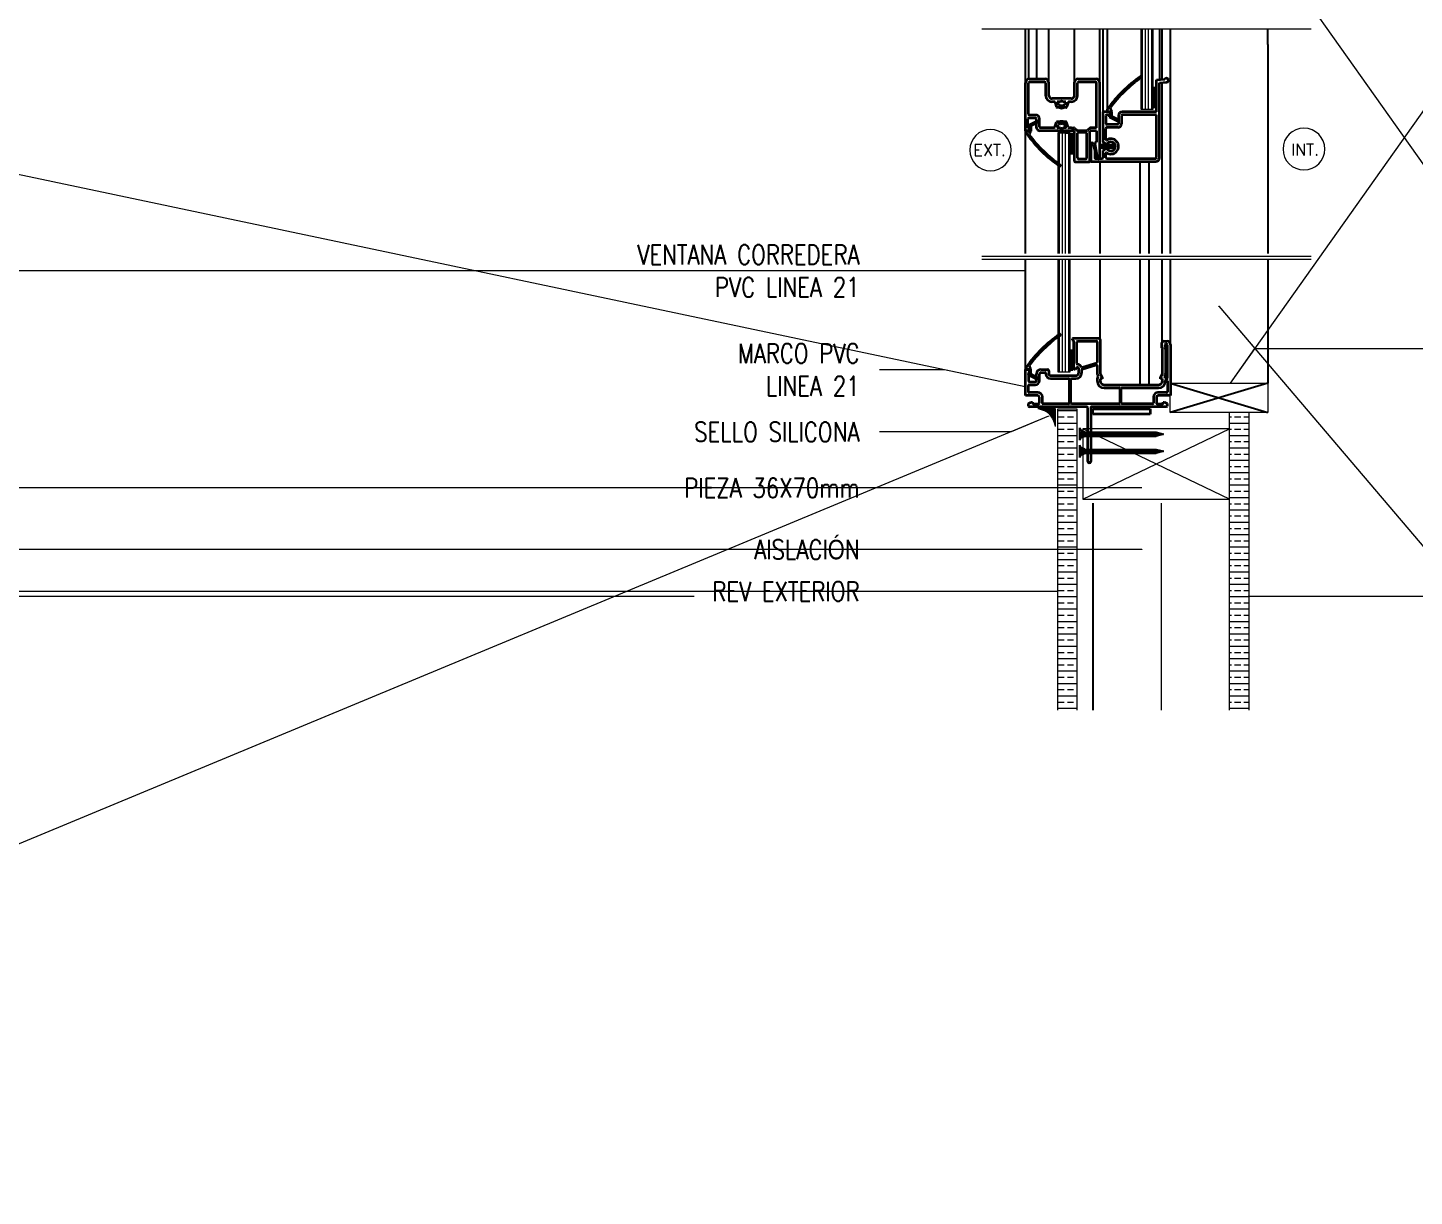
# Model space of a CAD drawing. Header units: metres. Extents: x -2 to 690, y -116 to 73.
# Drawn here: x 182.586 to 183.297, y 31.978 to 32.577 of the extents above; entities that cross this region are included whole.
import ezdxf

# ---------------------------------------------------------------- set-up
doc = ezdxf.new("R2010")
doc.units = ezdxf.units.M
doc.header["$LTSCALE"] = 5
doc.header["$MEASUREMENT"] = 0
doc.layers.get('0').update_dxf_attribs({"color": 30})
for name, color, linetype, lineweight in [('A-ANNO-SYMB', 3, 'Continuous', 18), ('A-ANNO-TEXT', 3, 'Continuous', 18), ('A-DETL-PATT', 8, 'Continuous', 18), ('A-ELEV-IDEN', 3, 'Continuous', 18), ('A-ELEV-MBE1', 7, 'Continuous', 35), ('A-ELEV-MBE2', 4, 'Continuous', 25), ('A-FURN', 8, 'Continuous', 18), ('A-WALL-PATT', 8, 'Continuous', 18), ('A-WALL-STUD', 3, 'Continuous', 18)]:
    doc.layers.add(name, color=color, linetype=linetype, lineweight=lineweight)
doc.styles.add('E-ROMANS', font='romans.shx', dxfattribs={"width": 0.8})
doc.dimstyles.new('E-0100_TICK_12', dxfattribs={"dimscale": 0.001, "dimtxt": 120, "dimasz": 120, "dimexe": 60, "dimexo": 40, "dimgap": 60, "dimtad": 0, "dimzin": 0, "dimdsep": 46, "dimtxsty": 'E-ROMANS', "dimblk": 'OBLIQUE', "dimcen": 60, "dimclrd": 256, "dimclre": 256, "dimclrt": 256, "dimadec": 0, "dimazin": 0, "dimtfac": 1, "dimtmove": 1, "dimatfit": 3, "dimldrblk": 'OPEN90', "dimfxl": 1, "dimtfill": 1, "dimtolj": 1, "dimtzin": 0, "dimlwd": -1, "dimarcsym": 0})
pattern_1 = [(0, (-387.794963, 8.879562), (0, 0.00635), []), (0, (-387.794963, 8.882737), (0, 0.00635), [0.003175, -0.0015875])]

# ---------------------------------------------------------------- blocks, each defined once
blk = doc.blocks.new('_Oblique')
at = {"color": 0, "linetype": 'ByBlock', "lineweight": -2}
blk.add_line((-0.5, -0.5), (0.5, 0.5), dxfattribs=at)

msp = doc.modelspace()

# ---------------------------------------------------------------- hatches: boundary and pattern name
at = {"layer": 'A-DETL-PATT'}
h = msp.add_hatch(dxfattribs=at)
h.set_pattern_fill('LINE', color=256, scale=0.0001, angle=45, style=0)
h.set_pattern_definition([(45, (-387.7949633, 8.87956213), (-0.00022450640303, 0.00022450640303), [])])
edge = h.paths.add_edge_path()
edge.add_line((183.11321, 32.38187), (183.10414, 32.38187))
edge.add_spline(control_points=[(183.10414, 32.38187), (183.10784, 32.38114), (183.10955, 32.37994), (183.11082, 32.37825)], knot_values=[1, 1, 1, 1, 2, 2, 2, 2], weights=[1, 1, 1, 1], degree=3, periodic=0)
edge.add_spline(control_points=[(183.11082, 32.37825), (183.11219, 32.37643), (183.11288, 32.37426), (183.11321, 32.37285)], knot_values=[0, 0, 0, 0, 1, 1, 1, 1], weights=[1, 1, 1, 1], degree=3, periodic=0)
edge.add_line((183.11321, 32.37285), (183.11321, 32.38187))
h = msp.add_hatch(dxfattribs=at)
h.set_pattern_fill('BRASS', color=256, scale=0.001, style=0)
h.set_pattern_definition(pattern_1)
h.paths.add_polyline_path([(183.12428, 32.38172), (183.11428, 32.38172), (183.11428, 32.22739), (183.12428, 32.22739)])
h = msp.add_hatch(dxfattribs=at)
h.set_pattern_fill('BRASS', color=256, scale=0.001, style=0)
h.set_pattern_definition(pattern_1)
h.paths.add_polyline_path([(183.21228, 32.37993), (183.20228, 32.37993), (183.20228, 32.22739), (183.21228, 32.22739)])

# ---------------------------------------------------------------- linework, layer by layer
at = {"layer": 'A-ANNO-SYMB'}
for p, q in [((183.15709, 32.57628), (183.15709, 32.53516)), ((183.15709, 32.53516), (183.15709, 32.57628)), ((183.1577, 32.53516), (183.1577, 32.57628)), ((183.1593, 32.53516), (183.1593, 32.57628)), ((183.16089, 32.53516), (183.16089, 32.57628)), ((183.16248, 32.53516), (183.16248, 32.57628)), ((183.16311, 32.57628), (183.16311, 32.53516)), ((183.16311, 32.57628), (183.16311, 32.53516)), ((183.16311, 32.53516), (183.15709, 32.53516)), ((183.11455, 32.52333), (183.11455, 32.46139)), ((183.11455, 32.52333), (183.12057, 32.52333)), ((183.11455, 32.46139), (183.11455, 32.52333)), ((183.11516, 32.46139), (183.11516, 32.52333)), ((183.11675, 32.46139), (183.11675, 32.52333)), ((183.11835, 32.46139), (183.11835, 32.52333)), ((183.11994, 32.46139), (183.11994, 32.52333)), ((183.12057, 32.52333), (183.12057, 32.46139)), ((183.12057, 32.52333), (183.12057, 32.46139)), ((183.11455, 32.4584), (183.11455, 32.40061)), ((183.11455, 32.40061), (183.11455, 32.4584)), ((183.11516, 32.40061), (183.11516, 32.4584)), ((183.11675, 32.40061), (183.11675, 32.4584)), ((183.11835, 32.40061), (183.11835, 32.4584)), ((183.11994, 32.40061), (183.11994, 32.4584)), ((183.12057, 32.4584), (183.12057, 32.40061)), ((183.12057, 32.4584), (183.12057, 32.40061)), ((183.12057, 32.40061), (183.11455, 32.40061)), ((183.1205, 32.40061), (183.11721, 32.40061)), ((183.11321, 32.38187), (183.10414, 32.38187)), ((183.11321, 32.37285), (183.11321, 32.38187)), ((183.12428, 32.38172), (183.11428, 32.38172))]:
    msp.add_line(p, q, dxfattribs=at)
msp.add_lwpolyline([(183.17194, 32.39498), (183.22194, 32.39498), (183.22194, 32.37993), (183.17194, 32.37993)], close=True, dxfattribs=at)
for points in [[(183.11428, 32.38172), (183.11428, 32.22739)], [(183.12428, 32.22739), (183.12428, 32.38172)], [(183.20228, 32.22739), (183.20228, 32.37993)], [(183.21228, 32.37993), (183.21228, 32.22739)]]:
    msp.add_lwpolyline(points, dxfattribs=at)
msp.add_open_spline([(183.11321, 32.37285), (183.11288, 32.37426), (183.11219, 32.37643), (183.11082, 32.37825), (183.10955, 32.37994), (183.10784, 32.38114), (183.10414, 32.38187)], degree=3, knots=[0, 0, 0, 0, 1, 1, 1, 2, 2, 2, 2], dxfattribs=at)
at = {"layer": 'A-ANNO-TEXT'}
for centre, radius, start, end in [((183.07987, 32.51436), 0.01058, 0, 180), ((183.2405, 32.51491), 0.01071, 0, 180), ((183.07987, 32.51436), 0.01058, 180, 0), ((183.2405, 32.51491), 0.01071, 180, 0)]:
    msp.add_arc(centre, radius, start, end, dxfattribs=at)
at = {"layer": 'A-ELEV-IDEN'}
for p, q in [((183.24416, 32.57628), (183.07546, 32.57628)), ((183.24416, 32.45993), (183.07546, 32.45993)), ((183.24416, 32.4584), (183.07546, 32.4584))]:
    msp.add_line(p, q, dxfattribs=at)
at = {"layer": 'A-ELEV-MBE1'}
for p, q in [((183.09776, 32.52421), (183.09776, 32.54879)), ((183.09936, 32.53273), (183.09936, 32.54879)), ((183.10779, 32.55079), (183.09976, 32.55079)), ((183.10779, 32.55079), (183.09976, 32.55079)), ((183.10779, 32.54919), (183.09976, 32.54919)), ((183.10819, 32.54217), (183.10819, 32.54879)), ((183.1098, 32.54237), (183.1098, 32.54879)), ((183.12284, 32.54237), (183.12284, 32.54879)), ((183.12444, 32.54217), (183.12444, 32.54879)), ((183.13387, 32.55079), (183.12484, 32.55079)), ((183.13387, 32.55079), (183.12484, 32.55079)), ((183.13387, 32.54919), (183.12484, 32.54919)), ((183.13428, 32.52581), (183.13428, 32.54879)), ((183.13588, 32.51056), (183.13588, 32.54879)), ((183.16494, 32.55031), (183.1692, 32.55068)), ((183.16494, 32.53403), (183.16494, 32.55031)), ((183.16494, 32.53403), (183.16494, 32.54883)), ((183.16654, 32.54883), (183.17005, 32.54914)), ((183.16654, 32.51055), (183.16654, 32.54883)), ((183.12123, 32.54076), (183.1114, 32.54076)), ((183.16311, 32.53628), (183.16311, 32.54632)), ((183.16311, 32.54632), (183.16461, 32.54632)), ((183.16311, 32.54555), (183.1636, 32.54555)), ((183.16311, 32.54456), (183.1636, 32.54456)), ((183.16311, 32.54356), (183.1636, 32.54356)), ((183.16311, 32.54257), (183.1636, 32.54257)), ((183.16311, 32.54158), (183.1636, 32.54158)), ((183.16311, 32.54058), (183.1636, 32.54058)), ((183.1636, 32.54555), (183.16388, 32.54605)), ((183.16388, 32.54505), (183.1636, 32.54555)), ((183.1636, 32.54456), (183.16388, 32.54505)), ((183.16388, 32.54406), (183.1636, 32.54456)), ((183.1636, 32.54356), (183.16388, 32.54406)), ((183.16388, 32.54307), (183.1636, 32.54356)), ((183.1636, 32.54257), (183.16388, 32.54307)), ((183.16388, 32.54207), (183.1636, 32.54257)), ((183.1636, 32.54158), (183.16388, 32.54207)), ((183.16388, 32.54108), (183.1636, 32.54158)), ((183.1636, 32.54058), (183.16388, 32.54108)), ((183.16388, 32.54009), (183.1636, 32.54058)), ((183.1636, 32.53959), (183.16388, 32.54009)), ((183.16388, 32.54605), (183.16372, 32.54632)), ((183.16388, 32.54605), (183.16446, 32.54605)), ((183.16388, 32.54505), (183.16446, 32.54505)), ((183.16388, 32.54406), (183.16446, 32.54406)), ((183.16388, 32.54307), (183.16446, 32.54307)), ((183.16388, 32.54207), (183.16446, 32.54207)), ((183.16388, 32.54108), (183.16446, 32.54108)), ((183.16388, 32.54009), (183.16446, 32.54009)), ((183.16446, 32.54605), (183.16461, 32.54632)), ((183.16461, 32.54577), (183.16446, 32.54605)), ((183.16446, 32.54505), (183.16461, 32.54532)), ((183.16461, 32.54478), (183.16446, 32.54505)), ((183.16446, 32.54406), (183.16461, 32.54433)), ((183.16461, 32.54379), (183.16446, 32.54406)), ((183.16446, 32.54307), (183.16461, 32.54334)), ((183.16461, 32.5428), (183.16446, 32.54307)), ((183.16446, 32.54207), (183.16461, 32.54234)), ((183.16461, 32.5418), (183.16446, 32.54207)), ((183.16446, 32.54108), (183.16461, 32.54135)), ((183.16461, 32.54081), (183.16446, 32.54108)), ((183.16446, 32.54009), (183.16461, 32.54036)), ((183.16461, 32.53982), (183.16446, 32.54009)), ((183.16461, 32.54632), (183.16461, 32.53628)), ((183.11266, 32.53916), (183.1112, 32.53916)), ((183.11285, 32.53902), (183.11376, 32.53628)), ((183.11526, 32.53615), (183.11395, 32.53615)), ((183.11407, 32.53916), (183.11468, 32.53735)), ((183.1156, 32.53916), (183.11407, 32.53916)), ((183.1156, 32.53735), (183.11468, 32.53735)), ((183.11856, 32.53916), (183.11704, 32.53916)), ((183.11796, 32.53735), (183.11704, 32.53735)), ((183.11868, 32.53615), (183.11738, 32.53615)), ((183.11856, 32.53916), (183.11796, 32.53735)), ((183.11978, 32.53902), (183.11887, 32.53628)), ((183.12143, 32.53916), (183.11997, 32.53916)), ((183.14121, 32.53403), (183.13745, 32.53403)), ((183.13745, 32.53403), (183.13745, 32.51845)), ((183.13995, 32.53424), (183.14129, 32.53423)), ((183.14127, 32.53423), (183.14126, 32.53232)), ((183.14202, 32.53159), (183.14203, 32.53423)), ((183.16494, 32.53403), (183.14748, 32.53403)), ((183.16311, 32.53959), (183.1636, 32.53959)), ((183.16311, 32.5386), (183.1636, 32.5386)), ((183.16311, 32.5376), (183.1636, 32.5376)), ((183.16311, 32.53661), (183.1636, 32.53661)), ((183.16461, 32.53628), (183.16311, 32.53628)), ((183.16388, 32.53909), (183.1636, 32.53959)), ((183.1636, 32.5386), (183.16388, 32.53909)), ((183.16388, 32.5381), (183.1636, 32.5386)), ((183.1636, 32.5376), (183.16388, 32.5381)), ((183.16388, 32.53711), (183.1636, 32.5376)), ((183.1636, 32.53661), (183.16388, 32.53711)), ((183.16378, 32.53629), (183.1636, 32.53661)), ((183.16388, 32.53909), (183.16446, 32.53909)), ((183.16388, 32.5381), (183.16446, 32.5381)), ((183.16388, 32.53711), (183.16446, 32.53711)), ((183.16446, 32.53909), (183.16461, 32.53936)), ((183.16461, 32.53882), (183.16446, 32.53909)), ((183.16446, 32.5381), (183.16461, 32.53837)), ((183.16461, 32.53783), (183.16446, 32.5381)), ((183.16446, 32.53711), (183.16461, 32.53738)), ((183.16461, 32.53684), (183.16446, 32.53711)), ((183.16456, 32.53629), (183.16461, 32.53639)), ((183.09906, 32.52581), (183.09906, 32.53033)), ((183.09923, 32.52692), (183.10356, 32.52918)), ((183.09924, 32.52645), (183.09923, 32.52692)), ((183.09975, 32.526), (183.09924, 32.52645)), ((183.10297, 32.53073), (183.09946, 32.53073)), ((183.09976, 32.52409), (183.09975, 32.526)), ((183.10297, 32.53233), (183.09976, 32.53233)), ((183.10392, 32.5285), (183.10051, 32.52673)), ((183.10051, 32.52673), (183.10053, 32.52409)), ((183.10337, 32.52621), (183.10337, 32.53033)), ((183.10497, 32.52621), (183.10497, 32.53033)), ((183.11244, 32.52581), (183.10537, 32.52581)), ((183.11244, 32.52581), (183.1112, 32.52581)), ((183.11292, 32.52615), (183.11376, 32.52868)), ((183.11526, 32.52882), (183.11395, 32.52882)), ((183.11416, 32.52608), (183.11463, 32.52748)), ((183.1156, 32.52581), (183.11435, 32.52581)), ((183.1156, 32.52581), (183.11435, 32.52581)), ((183.1156, 32.52762), (183.11482, 32.52762)), ((183.11781, 32.52762), (183.11704, 32.52762)), ((183.11828, 32.52581), (183.11704, 32.52581)), ((183.11828, 32.52581), (183.11704, 32.52581)), ((183.11868, 32.52882), (183.11738, 32.52882)), ((183.11847, 32.52608), (183.118, 32.52748)), ((183.11971, 32.52615), (183.11887, 32.52868)), ((183.12143, 32.52581), (183.12019, 32.52581)), ((183.12143, 32.52581), (183.12019, 32.52581)), ((183.12143, 32.52581), (183.12263, 32.52581)), ((183.13428, 32.52581), (183.13107, 32.52581)), ((183.13905, 32.53202), (183.13905, 32.52791)), ((183.14121, 32.53242), (183.13945, 32.53242)), ((183.14507, 32.52751), (183.13945, 32.52751)), ((183.14507, 32.5259), (183.13945, 32.5259)), ((183.14075, 32.53187), (183.14073, 32.5314)), ((183.14073, 32.5314), (183.14507, 32.52914)), ((183.14126, 32.53232), (183.14075, 32.53187)), ((183.14542, 32.52982), (183.14202, 32.53159)), ((183.14547, 32.53202), (183.14547, 32.52791)), ((183.14708, 32.53202), (183.14708, 32.52791)), ((183.16494, 32.53242), (183.14748, 32.53242)), ((183.16494, 32.51055), (183.16494, 32.53242)), ((183.16494, 32.51216), (183.16494, 32.53242)), ((183.09906, 32.52421), (183.09776, 32.52421)), ((183.09844, 32.52408), (183.09978, 32.52408)), ((183.12284, 32.52421), (183.10537, 32.52421)), ((183.12057, 32.52333), (183.11455, 32.52333)), ((183.11818, 32.52333), (183.11953, 32.52333)), ((183.12057, 32.52267), (183.12207, 32.52267)), ((183.12057, 32.51264), (183.12057, 32.52267)), ((183.12057, 32.52191), (183.12105, 32.52191)), ((183.12057, 32.52091), (183.12105, 32.52091)), ((183.12057, 32.51992), (183.12105, 32.51992)), ((183.12057, 32.51893), (183.12105, 32.51893)), ((183.12105, 32.52191), (183.12134, 32.5224)), ((183.12134, 32.52141), (183.12105, 32.52191)), ((183.12105, 32.52091), (183.12134, 32.52141)), ((183.12134, 32.52042), (183.12105, 32.52091)), ((183.12105, 32.51992), (183.12134, 32.52042)), ((183.12134, 32.51942), (183.12105, 32.51992)), ((183.12105, 32.51893), (183.12134, 32.51942)), ((183.12134, 32.51843), (183.12105, 32.51893)), ((183.12134, 32.5224), (183.12118, 32.52268)), ((183.12134, 32.5224), (183.12191, 32.5224)), ((183.12134, 32.52141), (183.12191, 32.52141)), ((183.12134, 32.52042), (183.12191, 32.52042)), ((183.12134, 32.51942), (183.12191, 32.51942)), ((183.12191, 32.5224), (183.12207, 32.52267)), ((183.12207, 32.52213), (183.12191, 32.5224)), ((183.12191, 32.52141), (183.12207, 32.52168)), ((183.12207, 32.52114), (183.12191, 32.52141)), ((183.12191, 32.52042), (183.12207, 32.52069)), ((183.12207, 32.52015), (183.12191, 32.52042)), ((183.12191, 32.51942), (183.12207, 32.51969)), ((183.12207, 32.51915), (183.12191, 32.51942)), ((183.12191, 32.51843), (183.12207, 32.5187)), ((183.12207, 32.52267), (183.12207, 32.51264)), ((183.12284, 32.50886), (183.12284, 32.52421)), ((183.12299, 32.52566), (183.1243, 32.52435)), ((183.12444, 32.51046), (183.12444, 32.523)), ((183.12905, 32.52421), (183.12465, 32.52421)), ((183.12886, 32.5234), (183.12484, 32.5234)), ((183.12926, 32.51046), (183.12926, 32.523)), ((183.13072, 32.52566), (183.12941, 32.52435)), ((183.13428, 32.52421), (183.13086, 32.52421)), ((183.13086, 32.50886), (183.13086, 32.52421)), ((183.13428, 32.52421), (183.13428, 32.51849)), ((183.13905, 32.51967), (183.13905, 32.5255)), ((183.12057, 32.51793), (183.12105, 32.51793)), ((183.12057, 32.51694), (183.12105, 32.51694)), ((183.12057, 32.51595), (183.12105, 32.51595)), ((183.12057, 32.51495), (183.12105, 32.51495)), ((183.12057, 32.51396), (183.12105, 32.51396)), ((183.12057, 32.51297), (183.12105, 32.51297)), ((183.12207, 32.51264), (183.12057, 32.51264)), ((183.12105, 32.51793), (183.12134, 32.51843)), ((183.12134, 32.51744), (183.12105, 32.51793)), ((183.12105, 32.51694), (183.12134, 32.51744)), ((183.12134, 32.51644), (183.12105, 32.51694)), ((183.12105, 32.51595), (183.12134, 32.51644)), ((183.12134, 32.51545), (183.12105, 32.51595)), ((183.12105, 32.51495), (183.12134, 32.51545)), ((183.12134, 32.51446), (183.12105, 32.51495)), ((183.12105, 32.51396), (183.12134, 32.51446)), ((183.12134, 32.51347), (183.12105, 32.51396)), ((183.12105, 32.51297), (183.12134, 32.51346)), ((183.12124, 32.51265), (183.12105, 32.51297)), ((183.12134, 32.51843), (183.12191, 32.51843)), ((183.12134, 32.51744), (183.12191, 32.51744)), ((183.12134, 32.51644), (183.12191, 32.51644)), ((183.12134, 32.51545), (183.12191, 32.51545)), ((183.12134, 32.51446), (183.12191, 32.51446)), ((183.12134, 32.51347), (183.12191, 32.51347)), ((183.12207, 32.51816), (183.12191, 32.51843)), ((183.12191, 32.51744), (183.12207, 32.51771)), ((183.12207, 32.51717), (183.12191, 32.51744)), ((183.12191, 32.51644), (183.12207, 32.51672)), ((183.12207, 32.51617), (183.12191, 32.51644)), ((183.12191, 32.51545), (183.12207, 32.51572)), ((183.12207, 32.51518), (183.12191, 32.51545)), ((183.12191, 32.51446), (183.12207, 32.51473)), ((183.12207, 32.51419), (183.12191, 32.51446)), ((183.12191, 32.51346), (183.12207, 32.51374)), ((183.12207, 32.51319), (183.12191, 32.51347)), ((183.12201, 32.51265), (183.12207, 32.51274)), ((183.13133, 32.51747), (183.13133, 32.50854)), ((183.13253, 32.51747), (183.13333, 32.51396)), ((183.13328, 32.51849), (183.13428, 32.51849)), ((183.13468, 32.51056), (183.13328, 32.51849)), ((183.13333, 32.51396), (183.13333, 32.51035)), ((183.13634, 32.51705), (183.13634, 32.51555)), ((183.13634, 32.51705), (183.14306, 32.51705)), ((183.13634, 32.51657), (183.13683, 32.51628)), ((183.14306, 32.51555), (183.13634, 32.51555)), ((183.13656, 32.51555), (183.13683, 32.51571)), ((183.13683, 32.51628), (183.13733, 32.51657)), ((183.13683, 32.51628), (183.13683, 32.51571)), ((183.13683, 32.51571), (183.1371, 32.51555)), ((183.13733, 32.51705), (183.13733, 32.51657)), ((183.13733, 32.51657), (183.13783, 32.51628)), ((183.1393, 32.51738), (183.13745, 32.51845)), ((183.1393, 32.51516), (183.13745, 32.51409)), ((183.13745, 32.51409), (183.13745, 32.51035)), ((183.13755, 32.51555), (183.13783, 32.51571)), ((183.13783, 32.51628), (183.13832, 32.51657)), ((183.13783, 32.51628), (183.13783, 32.51571)), ((183.13783, 32.51571), (183.1381, 32.51555)), ((183.13832, 32.51705), (183.13832, 32.51657)), ((183.13832, 32.51657), (183.13882, 32.51628)), ((183.13855, 32.51555), (183.13882, 32.51571)), ((183.13882, 32.51628), (183.13932, 32.51657)), ((183.13882, 32.51628), (183.13882, 32.51571)), ((183.13882, 32.51571), (183.13909, 32.51555)), ((183.13905, 32.51035), (183.13905, 32.51286)), ((183.13931, 32.51657), (183.13981, 32.51628)), ((183.13932, 32.51705), (183.13932, 32.51657)), ((183.13954, 32.51555), (183.13981, 32.51571)), ((183.13981, 32.51628), (183.14031, 32.51657)), ((183.13981, 32.51628), (183.13981, 32.51571)), ((183.13981, 32.51571), (183.14008, 32.51555)), ((183.14031, 32.51705), (183.14031, 32.51657)), ((183.14031, 32.51657), (183.1408, 32.51628)), ((183.14053, 32.51555), (183.1408, 32.51571)), ((183.1408, 32.51628), (183.1413, 32.51657)), ((183.1408, 32.51628), (183.1408, 32.51571)), ((183.1408, 32.51571), (183.14108, 32.51555)), ((183.1413, 32.51705), (183.1413, 32.51657)), ((183.1413, 32.51657), (183.1418, 32.51628)), ((183.14153, 32.51555), (183.1418, 32.51571)), ((183.1418, 32.51628), (183.14229, 32.51657)), ((183.1418, 32.51628), (183.1418, 32.51571)), ((183.1418, 32.51571), (183.14207, 32.51555)), ((183.14229, 32.51705), (183.14229, 32.51657)), ((183.14229, 32.51657), (183.14279, 32.51628)), ((183.14252, 32.51555), (183.14279, 32.51571)), ((183.14279, 32.51628), (183.14307, 32.51644)), ((183.14279, 32.51628), (183.14279, 32.51571)), ((183.14279, 32.51571), (183.14306, 32.51555)), ((183.14306, 32.51705), (183.14306, 32.51555)), ((183.12334, 32.50835), (183.13036, 32.50835)), ((183.12495, 32.50996), (183.12876, 32.50996)), ((183.13133, 32.50854), (183.16353, 32.50854)), ((183.13353, 32.51015), (183.13725, 32.51015)), ((183.13925, 32.51015), (183.16454, 32.51015)), ((183.16353, 32.50854), (183.16454, 32.50854)), ((183.12193, 32.41715), (183.12193, 32.41766)), ((183.12231, 32.41805), (183.13536, 32.41805)), ((183.12257, 32.41677), (183.12231, 32.41677)), ((183.12257, 32.40206), (183.12257, 32.41677)), ((183.1241, 32.405), (183.1241, 32.41613)), ((183.12449, 32.41651), (183.13421, 32.41651)), ((183.13459, 32.41613), (183.13459, 32.40558)), ((183.13613, 32.41728), (183.13613, 32.39969)), ((183.16772, 32.41301), (183.16772, 32.4157)), ((183.16797, 32.39969), (183.16797, 32.41265)), ((183.16848, 32.41646), (183.1704, 32.41646)), ((183.16925, 32.41454), (183.16925, 32.41358)), ((183.16951, 32.41263), (183.16951, 32.39969)), ((183.17015, 32.41493), (183.16964, 32.41493)), ((183.17053, 32.39766), (183.17053, 32.41454)), ((183.17207, 32.4148), (183.17207, 32.38863)), ((183.12057, 32.40174), (183.12057, 32.41177)), ((183.12057, 32.41177), (183.12207, 32.41177)), ((183.12057, 32.411), (183.12105, 32.411)), ((183.12057, 32.41001), (183.12105, 32.41001)), ((183.12057, 32.40901), (183.12105, 32.40901)), ((183.12057, 32.40802), (183.12105, 32.40802)), ((183.12057, 32.40703), (183.12105, 32.40703)), ((183.12057, 32.40604), (183.12105, 32.40604)), ((183.12057, 32.40504), (183.12105, 32.40504)), ((183.12105, 32.411), (183.12134, 32.4115)), ((183.12134, 32.4105), (183.12105, 32.411)), ((183.12105, 32.41001), (183.12134, 32.4105)), ((183.12134, 32.40951), (183.12105, 32.41001)), ((183.12105, 32.40901), (183.12134, 32.40951)), ((183.12134, 32.40852), (183.12105, 32.40901)), ((183.12105, 32.40802), (183.12134, 32.40852)), ((183.12134, 32.40752), (183.12105, 32.40802)), ((183.12105, 32.40703), (183.12134, 32.40752)), ((183.12134, 32.40653), (183.12105, 32.40703)), ((183.12105, 32.40603), (183.12134, 32.40653)), ((183.12134, 32.40554), (183.12105, 32.40604)), ((183.12105, 32.40504), (183.12134, 32.40554)), ((183.12134, 32.40455), (183.12105, 32.40504)), ((183.12134, 32.4115), (183.12118, 32.41177)), ((183.12134, 32.4115), (183.12191, 32.4115)), ((183.12134, 32.4105), (183.12191, 32.4105)), ((183.12134, 32.40951), (183.12191, 32.40951)), ((183.12134, 32.40852), (183.12191, 32.40852)), ((183.12134, 32.40752), (183.12191, 32.40752)), ((183.12134, 32.40653), (183.12191, 32.40653)), ((183.12134, 32.40554), (183.12191, 32.40554)), ((183.12191, 32.4115), (183.12207, 32.41177)), ((183.12207, 32.41123), (183.12191, 32.4115)), ((183.12191, 32.4105), (183.12207, 32.41078)), ((183.12207, 32.41023), (183.12191, 32.4105)), ((183.12191, 32.40951), (183.12207, 32.40978)), ((183.12207, 32.40924), (183.12191, 32.40951)), ((183.12191, 32.40852), (183.12207, 32.40879)), ((183.12207, 32.40825), (183.12191, 32.40852)), ((183.12191, 32.40752), (183.12207, 32.4078)), ((183.12207, 32.40725), (183.12191, 32.40752)), ((183.12191, 32.40653), (183.12207, 32.4068)), ((183.12207, 32.40626), (183.12191, 32.40653)), ((183.12191, 32.40554), (183.12207, 32.40581)), ((183.12207, 32.40527), (183.12191, 32.40554)), ((183.12207, 32.41177), (183.12207, 32.40174)), ((183.13432, 32.40521), (183.12696, 32.40296)), ((183.09776, 32.40206), (183.09929, 32.40206)), ((183.09776, 32.38863), (183.09776, 32.40206)), ((183.09844, 32.40219), (183.09978, 32.40218)), ((183.09924, 32.39981), (183.09923, 32.39935)), ((183.09923, 32.39935), (183.10356, 32.39709)), ((183.09975, 32.40027), (183.09924, 32.39981)), ((183.09929, 32.40053), (183.09929, 32.39643)), ((183.09976, 32.40218), (183.09975, 32.40027)), ((183.10051, 32.39954), (183.10053, 32.40218)), ((183.10392, 32.39777), (183.10051, 32.39954)), ((183.10351, 32.39643), (183.10351, 32.39976)), ((183.10505, 32.39643), (183.10505, 32.39976)), ((183.10581, 32.40206), (183.10901, 32.40206)), ((183.10581, 32.40053), (183.10786, 32.40053)), ((183.10824, 32.40014), (183.10824, 32.39963)), ((183.10978, 32.40129), (183.10978, 32.39963)), ((183.11055, 32.39886), (183.12359, 32.39886)), ((183.12057, 32.40405), (183.12105, 32.40405)), ((183.12057, 32.40306), (183.12105, 32.40306)), ((183.12057, 32.40206), (183.12105, 32.40206)), ((183.12207, 32.40174), (183.12057, 32.40174)), ((183.12105, 32.40405), (183.12134, 32.40455)), ((183.12134, 32.40355), (183.12105, 32.40405)), ((183.12105, 32.40306), (183.12134, 32.40355)), ((183.12134, 32.40256), (183.12105, 32.40306)), ((183.12105, 32.40206), (183.12134, 32.40256)), ((183.12124, 32.40174), (183.12105, 32.40206)), ((183.12134, 32.40455), (183.12191, 32.40455)), ((183.12134, 32.40355), (183.12191, 32.40355)), ((183.12134, 32.40256), (183.12191, 32.40256)), ((183.12191, 32.40455), (183.12207, 32.40482)), ((183.12207, 32.40427), (183.12191, 32.40455)), ((183.12191, 32.40355), (183.12207, 32.40382)), ((183.12207, 32.40328), (183.12191, 32.40355)), ((183.12191, 32.40256), (183.12207, 32.40283)), ((183.12207, 32.40229), (183.12191, 32.40256)), ((183.12321, 32.40206), (183.12257, 32.40206)), ((183.12412, 32.40297), (183.12321, 32.40206)), ((183.12513, 32.4004), (183.12513, 32.40232)), ((183.12666, 32.4004), (183.12666, 32.40178)), ((183.12693, 32.40215), (183.1341, 32.40434)), ((183.13459, 32.40397), (183.13459, 32.39969)), ((183.1348, 32.39892), (183.13495, 32.39866)), ((183.13613, 32.39969), (183.13715, 32.39792)), ((183.13715, 32.39792), (183.13715, 32.39728)), ((183.16695, 32.39792), (183.16797, 32.39969)), ((183.16695, 32.39728), (183.16695, 32.39792)), ((183.1693, 32.39892), (183.16915, 32.39866)), ((183.09929, 32.39055), (183.09929, 32.39375)), ((183.09967, 32.39413), (183.10274, 32.39413)), ((183.10006, 32.39567), (183.10274, 32.39567)), ((183.11055, 32.39733), (183.11988, 32.39733)), ((183.12027, 32.39695), (183.12027, 32.38479)), ((183.12103, 32.38479), (183.12103, 32.39695)), ((183.12142, 32.39733), (183.12359, 32.39733)), ((183.13459, 32.39728), (183.13459, 32.39613)), ((183.13613, 32.39728), (183.13613, 32.39613)), ((183.13715, 32.39728), (183.13613, 32.39728)), ((183.13817, 32.39408), (183.16593, 32.39408)), ((183.13817, 32.39255), (183.14572, 32.39255)), ((183.1461, 32.39216), (183.1461, 32.38479)), ((183.14687, 32.38479), (183.14687, 32.39216)), ((183.14725, 32.39255), (183.16593, 32.39255)), ((183.16797, 32.39728), (183.16695, 32.39728)), ((183.16797, 32.39613), (183.16797, 32.39728)), ((183.16985, 32.39728), (183.17015, 32.39728)), ((183.16989, 32.39651), (183.17015, 32.39651)), ((183.17053, 32.39613), (183.17053, 32.39055)), ((183.10415, 32.38863), (183.09776, 32.38863)), ((183.09942, 32.38454), (183.10075, 32.38531)), ((183.09942, 32.38326), (183.09942, 32.38454)), ((183.10415, 32.39017), (183.09967, 32.39017)), ((183.10075, 32.38531), (183.10139, 32.38531)), ((183.10139, 32.38531), (183.10139, 32.38479)), ((183.10177, 32.38441), (183.10453, 32.38441)), ((183.10492, 32.38479), (183.10492, 32.38786)), ((183.10645, 32.38479), (183.10645, 32.38786)), ((183.11988, 32.38441), (183.10684, 32.38441)), ((183.14572, 32.38441), (183.12142, 32.38441)), ((183.16298, 32.38441), (183.14725, 32.38441)), ((183.16337, 32.38786), (183.16337, 32.38479)), ((183.1649, 32.38786), (183.1649, 32.38479)), ((183.16529, 32.38441), (183.16805, 32.38441)), ((183.17015, 32.39017), (183.16567, 32.39017)), ((183.17207, 32.38863), (183.16567, 32.38863)), ((183.16843, 32.38531), (183.16907, 32.38531)), ((183.16843, 32.38479), (183.16843, 32.38531)), ((183.16907, 32.38531), (183.1704, 32.38454)), ((183.1704, 32.38454), (183.1704, 32.38326)), ((183.12935, 32.38288), (183.0998, 32.38288)), ((183.12973, 32.35487), (183.12973, 32.38249)), ((183.13127, 32.38249), (183.13127, 32.35487)), ((183.17002, 32.38288), (183.13165, 32.38288)), ((183.13228, 32.37917), (183.13228, 32.38179)), ((183.13228, 32.38179), (183.16168, 32.38179)), ((183.16168, 32.37917), (183.13228, 32.37917)), ((183.16168, 32.38179), (183.16168, 32.37917))]:
    msp.add_line(p, q, dxfattribs=at)
for centre, radius, start, end in [((183.09976, 32.54879), 0.00201, 90, 180), ((183.09976, 32.54879), 0.000401, 90, 180), ((183.10779, 32.54879), 0.00201, 0, 90), ((183.10779, 32.54879), 0.000401, 360, 90), ((183.12484, 32.54879), 0.00201, 90, 180), ((183.12484, 32.54879), 0.000401, 90, 180), ((183.13387, 32.54879), 0.00201, 0, 90), ((183.13387, 32.54879), 0.000401, 0, 90), ((183.19855, 32.49286), 0.07254, 125.24662, 144.11069), ((183.19857, 32.49285), 0.07186, 125.26852, 143.04253), ((183.15688, 32.5518), 0.000351, 305.02512, 128.63129), ((183.17005, 32.55015), 0.001, 270, 147.92398), ((183.1112, 32.54217), 0.00301, 180, 270), ((183.1114, 32.54237), 0.00161, 180, 270), ((183.12123, 32.54237), 0.00161, 270, 360), ((183.12143, 32.54217), 0.00301, 270, 360), ((183.11266, 32.53895), 0.000201, 18.43495, 90), ((183.11395, 32.53635), 0.000201, 198.43495, 270), ((183.11632, 32.53825), 0.00236, 243.33134, 296.66866), ((183.11632, 32.53825), 0.00115, 51.50005, 128.49995), ((183.11632, 32.53825), 0.00115, 231.50005, 308.49995), ((183.11868, 32.53635), 0.000201, 270, 341.56505), ((183.11997, 32.53895), 0.000201, 90, 161.56505), ((183.14033, 32.53488), 0.00074, 136.53131, 239.47489), ((183.14266, 32.53603), 0.0015, 179.15071, 232.30172), ((183.14116, 32.53322), 0.000803, 273.70306, 86.29694), ((183.14127, 32.53423), 0.000765, 359.70215, 52.30172), ((183.14748, 32.53202), 0.00201, 90, 180), ((183.09946, 32.53033), 0.000401, 90, 180), ((183.09906, 32.52501), 0.000803, 270, 90), ((183.09976, 32.53273), 0.000401, 180, 270), ((183.10297, 32.53033), 0.00201, 0, 90), ((183.10297, 32.53033), 0.000401, 0, 90), ((183.10537, 32.52621), 0.00201, 180, 270), ((183.10374, 32.52884), 0.000382, 297.50772, 117.50772), ((183.10537, 32.52621), 0.000401, 180, 270), ((183.11244, 32.52631), 0.000502, 270, 341.56505), ((183.11395, 32.52862), 0.000201, 90, 161.56505), ((183.11435, 32.52601), 0.000201, 161.56505, 270), ((183.11482, 32.52742), 0.000201, 90, 161.56505), ((183.11632, 32.52671), 0.00236, 63.33134, 116.66866), ((183.11632, 32.52671), 0.00115, 51.50005, 128.49995), ((183.11632, 32.52671), 0.00115, 231.50005, 308.49995), ((183.11781, 32.52742), 0.000201, 18.43495, 90), ((183.11828, 32.52601), 0.000201, 270, 18.43495), ((183.11868, 32.52862), 0.000201, 18.43495, 90), ((183.12019, 32.52631), 0.000502, 198.43495, 270), ((183.12263, 32.52531), 0.000502, 45, 90), ((183.13107, 32.52531), 0.000502, 90, 135), ((183.13945, 32.53202), 0.000401, 90, 180), ((183.13945, 32.52791), 0.000401, 180, 270), ((183.13945, 32.5255), 0.000401, 90, 180), ((183.14525, 32.52948), 0.000382, 242.49228, 62.49228), ((183.14507, 32.52791), 0.00201, 270, 0), ((183.14507, 32.52791), 0.000401, 270, 0), ((183.14748, 32.53202), 0.000401, 90, 180), ((183.09882, 32.52344), 0.00074, 120.52511, 223.46869), ((183.15705, 32.56545), 0.07254, 215.88931, 234.75338), ((183.10115, 32.52229), 0.0015, 127.69828, 180.84929), ((183.15706, 32.56547), 0.07186, 216.95747, 234.73148), ((183.09976, 32.52409), 0.000765, 307.69828, 0.29785), ((183.12465, 32.52471), 0.000502, 225, 270), ((183.12484, 32.523), 0.000401, 90, 180), ((183.12886, 32.523), 0.000401, 360, 90), ((183.12905, 32.52471), 0.000502, 270, 315), ((183.13925, 32.51967), 0.000201, 180, 304.12329), ((183.14156, 32.51627), 0.00391, 235.87671, 124.12329), ((183.13193, 32.51747), 0.000602, 0, 180), ((183.13925, 32.51286), 0.000201, 55.87671, 180), ((183.1394, 32.51755), 0.000201, 240, 329.30305), ((183.1394, 32.51499), 0.000201, 30.69696, 120), ((183.14156, 32.51627), 0.00231, 210.69695, 149.30305), ((183.11537, 32.50651), 0.000351, 231.36871, 54.97488), ((183.12334, 32.50886), 0.000502, 180, 270), ((183.12495, 32.51046), 0.000502, 180, 270), ((183.12876, 32.51046), 0.000502, 270, 0), ((183.13036, 32.50886), 0.000502, 270, 360), ((183.13353, 32.51035), 0.000201, 180, 270), ((183.13528, 32.51056), 0.000602, 180, 0), ((183.13725, 32.51035), 0.000201, 270, 360), ((183.13925, 32.51035), 0.000201, 180, 270), ((183.16454, 32.51055), 0.00201, 270, 0), ((183.16454, 32.51055), 0.000401, 270, 0), ((183.15705, 32.36081), 0.07254, 125.24662, 144.11069), ((183.15706, 32.3608), 0.07186, 125.26852, 143.04253), ((183.11537, 32.41975), 0.000351, 305.02512, 128.63129), ((183.12231, 32.41766), 0.000384, 90, 180), ((183.12231, 32.41715), 0.000384, 180, 270), ((183.12449, 32.41613), 0.000384, 90, 180), ((183.13421, 32.41613), 0.000384, 0, 90), ((183.13536, 32.41728), 0.000767, 0, 90), ((183.16848, 32.4157), 0.000767, 90, 180), ((183.1681, 32.41301), 0.000384, 180, 250.52878), ((183.16964, 32.41454), 0.000384, 90, 180), ((183.16964, 32.41358), 0.000384, 180, 209.92644), ((183.16797, 32.41263), 0.00153, 360, 29.92643), ((183.17015, 32.41454), 0.000384, 360, 90), ((183.1704, 32.4148), 0.00166, 0, 90), ((183.12449, 32.405), 0.000384, 180, 267.2706), ((183.09882, 32.40283), 0.00074, 136.53131, 239.47489), ((183.09929, 32.40129), 0.000767, 270, 90), ((183.10115, 32.40398), 0.0015, 179.15071, 232.30172), ((183.09976, 32.40218), 0.000765, 359.70215, 52.30172), ((183.10581, 32.39976), 0.0023, 90, 180), ((183.10581, 32.39976), 0.000767, 90, 180), ((183.10786, 32.40014), 0.000384, 0, 90), ((183.11055, 32.39963), 0.0023, 180, 270), ((183.10901, 32.40129), 0.000767, 0, 90), ((183.11055, 32.39963), 0.000767, 180, 270), ((183.12359, 32.4004), 0.00153, 270, 0), ((183.12359, 32.4004), 0.00307, 270, 0), ((183.12439, 32.4027), 0.000384, 91.91979, 135), ((183.12436, 32.40232), 0.000767, 0, 88.64254), ((183.12436, 32.40232), 0.0023, 22.07399, 87.2706), ((183.12685, 32.40333), 0.000384, 202.074, 287), ((183.12704, 32.40178), 0.000384, 107, 180), ((183.13421, 32.40397), 0.000384, 360, 107), ((183.13613, 32.39969), 0.00153, 180, 210), ((183.13613, 32.39728), 0.00153, 141.80526, 180), ((183.13462, 32.39846), 0.000384, 321.80526, 30), ((183.16948, 32.39846), 0.000384, 150, 218.19474), ((183.16797, 32.39728), 0.00153, 11.53696, 38.19474), ((183.16797, 32.39969), 0.00153, 330, 0), ((183.10006, 32.39643), 0.000767, 180, 270), ((183.09967, 32.39375), 0.000384, 90, 180), ((183.10274, 32.39643), 0.000767, 270, 0), ((183.10274, 32.39643), 0.0023, 270, 0), ((183.10374, 32.39743), 0.000382, 242.49228, 62.49228), ((183.11988, 32.39695), 0.000384, 0, 90), ((183.12142, 32.39695), 0.000384, 90, 180), ((183.13817, 32.39613), 0.00358, 180, 270), ((183.13817, 32.39613), 0.00205, 180, 270), ((183.14572, 32.39216), 0.000384, 0, 90), ((183.14725, 32.39216), 0.000384, 90, 180), ((183.16593, 32.39613), 0.00358, 270, 0), ((183.16593, 32.39613), 0.00205, 270, 0), ((183.16985, 32.39766), 0.000384, 191.53696, 270), ((183.16989, 32.39613), 0.000384, 90, 180), ((183.17015, 32.39766), 0.000384, 270, 0), ((183.17015, 32.39613), 0.000384, 360, 90), ((183.09967, 32.39055), 0.000384, 180, 270), ((183.10177, 32.38479), 0.000384, 180, 270), ((183.10415, 32.38786), 0.0023, 360, 90), ((183.10415, 32.38786), 0.000767, 360, 90), ((183.10453, 32.38479), 0.000384, 270, 0), ((183.10684, 32.38479), 0.000384, 180, 270), ((183.11988, 32.38479), 0.000384, 270, 360), ((183.12142, 32.38479), 0.000384, 180, 270), ((183.14572, 32.38479), 0.000384, 270, 360), ((183.14725, 32.38479), 0.000384, 180, 270), ((183.16298, 32.38479), 0.000384, 270, 360), ((183.16567, 32.38786), 0.0023, 90, 180), ((183.16567, 32.38786), 0.000767, 90, 180), ((183.16529, 32.38479), 0.000384, 180, 270), ((183.16805, 32.38479), 0.000384, 270, 360), ((183.17015, 32.39055), 0.000384, 270, 0), ((183.0998, 32.38326), 0.000384, 180, 270), ((183.12935, 32.38249), 0.000384, 360, 90), ((183.13165, 32.38249), 0.000384, 90, 180), ((183.17002, 32.38326), 0.000384, 270, 360), ((183.1305, 32.35487), 0.000767, 180, 0)]:
    msp.add_arc(centre, radius, start, end, dxfattribs=at)
at = {"layer": 'A-ELEV-MBE2'}
for p, q in [((183.09776, 32.54879), (183.09776, 32.57628)), ((183.09929, 32.57628), (183.09929, 32.55074)), ((183.10351, 32.57628), (183.10351, 32.55074)), ((183.1098, 32.54879), (183.1098, 32.57628)), ((183.12284, 32.54879), (183.12284, 32.57628)), ((183.13588, 32.54879), (183.13588, 32.57628)), ((183.13745, 32.57628), (183.13745, 32.53368)), ((183.13979, 32.53539), (183.13979, 32.57628)), ((183.16654, 32.57628), (183.16654, 32.55014)), ((183.16791, 32.55014), (183.16791, 32.57628)), ((183.17207, 32.46139), (183.17207, 32.57628)), ((183.22194, 32.56843), (183.22194, 32.57628)), ((183.22194, 32.56843), (183.22194, 32.46139)), ((183.16791, 32.46139), (183.16791, 32.54848)), ((183.09776, 32.46139), (183.09776, 32.52421)), ((183.13613, 32.46139), (183.13613, 32.50832)), ((183.15637, 32.50854), (183.15637, 32.46139)), ((183.16101, 32.50854), (183.16101, 32.46139)), ((183.09776, 32.40206), (183.09776, 32.4584)), ((183.13613, 32.41728), (183.13613, 32.4584)), ((183.15637, 32.4584), (183.15637, 32.39453)), ((183.16101, 32.4584), (183.16101, 32.39431)), ((183.16791, 32.41621), (183.16791, 32.4584)), ((183.17207, 32.4148), (183.17207, 32.4584)), ((183.22194, 32.4584), (183.22194, 32.39498)), ((183.12549, 32.37202), (183.12549, 32.36574)), ((183.12772, 32.37041), (183.12772, 32.36734)), ((183.12772, 32.36988), (183.16474, 32.36988)), ((183.12772, 32.36817), (183.12943, 32.36988)), ((183.12935, 32.36787), (183.13136, 32.36988)), ((183.13127, 32.36787), (183.13328, 32.36988)), ((183.1332, 32.36787), (183.1352, 32.36988)), ((183.13512, 32.36787), (183.13713, 32.36988)), ((183.13704, 32.36787), (183.13905, 32.36988)), ((183.13897, 32.36787), (183.14097, 32.36988)), ((183.14089, 32.36787), (183.1429, 32.36988)), ((183.14282, 32.36787), (183.14482, 32.36988)), ((183.14474, 32.36787), (183.14675, 32.36988)), ((183.14666, 32.36787), (183.14867, 32.36988)), ((183.14859, 32.36787), (183.15059, 32.36988)), ((183.15051, 32.36787), (183.15252, 32.36988)), ((183.15243, 32.36787), (183.15444, 32.36988)), ((183.15436, 32.36787), (183.15636, 32.36988)), ((183.15628, 32.36787), (183.15829, 32.36988)), ((183.1582, 32.36787), (183.16021, 32.36988)), ((183.16013, 32.36787), (183.16213, 32.36988)), ((183.16205, 32.36787), (183.16406, 32.36988)), ((183.16397, 32.36787), (183.16572, 32.36962)), ((183.16474, 32.36988), (183.16852, 32.36888)), ((183.12772, 32.36887), (183.12549, 32.36887)), ((183.12549, 32.36321), (183.12549, 32.35693)), ((183.12672, 32.36888), (183.16474, 32.36888)), ((183.12772, 32.36787), (183.16474, 32.36787)), ((183.16852, 32.36888), (183.16474, 32.36787)), ((183.16474, 32.36888), (183.16852, 32.36888)), ((183.16632, 32.36829), (183.16724, 32.36922)), ((183.12772, 32.36006), (183.12549, 32.36006)), ((183.12772, 32.3616), (183.12772, 32.35853)), ((183.12772, 32.36107), (183.16474, 32.36107)), ((183.12772, 32.35936), (183.12943, 32.36107)), ((183.12772, 32.36007), (183.16474, 32.36007)), ((183.12772, 32.35906), (183.16474, 32.35906)), ((183.12935, 32.35906), (183.13136, 32.36107)), ((183.13127, 32.35906), (183.13328, 32.36107)), ((183.1332, 32.35906), (183.1352, 32.36107)), ((183.13512, 32.35906), (183.13713, 32.36107)), ((183.13704, 32.35906), (183.13905, 32.36107)), ((183.13897, 32.35906), (183.14097, 32.36107)), ((183.14089, 32.35906), (183.1429, 32.36107)), ((183.14282, 32.35906), (183.14482, 32.36107)), ((183.14474, 32.35906), (183.14675, 32.36107)), ((183.14666, 32.35906), (183.14867, 32.36107)), ((183.14859, 32.35906), (183.15059, 32.36107)), ((183.15051, 32.35906), (183.15252, 32.36107)), ((183.15243, 32.35906), (183.15444, 32.36107)), ((183.15436, 32.35906), (183.15636, 32.36107)), ((183.15628, 32.35906), (183.15829, 32.36107)), ((183.1582, 32.35906), (183.16021, 32.36107)), ((183.16013, 32.35906), (183.16213, 32.36107)), ((183.16205, 32.35906), (183.16406, 32.36107)), ((183.16397, 32.35906), (183.16572, 32.36081)), ((183.16474, 32.36107), (183.16852, 32.36007)), ((183.16852, 32.36007), (183.16474, 32.35906)), ((183.16474, 32.36007), (183.16852, 32.36007)), ((183.16632, 32.35948), (183.16724, 32.36041)), ((183.13228, 32.33352), (183.13228, 32.22739))]:
    msp.add_line(p, q, dxfattribs=at)
for points in [[(183.17194, 32.39498), (183.22194, 32.37993)], [(183.22194, 32.39498), (183.17194, 32.37993)]]:
    msp.add_lwpolyline(points, dxfattribs=at)
for centre, radius, start, end in [((183.1282, 32.37317), 0.00295, 202.91788, 260.64004), ((183.12988, 32.38717), 0.01766, 255.59981, 262.98757), ((183.12988, 32.35058), 0.01766, 97.01243, 104.40019), ((183.1282, 32.36459), 0.00295, 99.35996, 157.08213), ((183.1282, 32.36436), 0.00295, 202.91788, 260.64004), ((183.12988, 32.37836), 0.01766, 255.59981, 262.98758), ((183.12988, 32.34177), 0.01766, 97.01243, 104.40019), ((183.1282, 32.35578), 0.00295, 99.35996, 157.08213)]:
    msp.add_arc(centre, radius, start, end, dxfattribs=at)
at = {"layer": 'A-FURN'}
msp.add_arc((183.13421, 32.40558), 0.000384, 287, 360, dxfattribs=at)
at = {"layer": 'A-WALL-PATT', "ltscale": 0.075}
msp.add_line((183.16728, 32.33352), (183.16728, 32.22739), dxfattribs=at)
at = {"layer": 'A-WALL-STUD'}
for p, q in [((183.20228, 32.33552), (183.12728, 32.37152)), ((183.12728, 32.33552), (183.20228, 32.37152))]:
    msp.add_line(p, q, dxfattribs=at)
msp.add_lwpolyline([(183.20228, 32.33552), (183.20228, 32.37152), (183.12728, 32.37152), (183.12728, 32.33552), (183.20228, 32.33552)], dxfattribs=at)

# ---------------------------------------------------------------- texts
at = {"layer": 'A-ANNO-TEXT', "style": 'E-ROMANS'}
for s, p in [('EXT.', (183.07106, 32.51138)), ('INT.', (183.23391, 32.51161))]:
    msp.add_text(s, height=0.006, dxfattribs=at).set_placement(p)
at = {"layer": 'A-ANNO-TEXT', "char_height": 0.01, "attachment_point": 6, "style": 'E-ROMANS'}
for s, insert in [('VENTANA CORREDERA\\PPVC LINEA 21', (183.01269, 32.45247)), ('MARCO PVC\\PLINEA 21', (183.01269, 32.40186)), ('SELLO SILICONA', (183.01269, 32.37002)), ('PIEZA 36X70mm', (183.01269, 32.34135)), ('AISLACI{\\fArial|b0|i0|c0|p34;Ó}N', (183.01269, 32.30968)), ('REV EXTERIOR', (183.01269, 32.28828))]:
    msp.add_mtext(s, dxfattribs=dict(at, insert=insert))

# ---------------------------------------------------------------- leaders
at = {"layer": 'A-ANNO-TEXT', "annotation_type": 0, "has_hookline": 1, "hookline_direction": 1, "horizontal_direction": (-1, 0, 0)}
for points in [[(181.94669, 33.40648), (181.97473, 33.34215), (182.0274, 33.34215)], [(183.23096, 33.40648), (183.259, 33.34215), (183.31167, 33.34215)], [(181.91267, 33.3086), (181.93115, 33.28688), (182.02728, 33.28688)], [(183.19694, 33.3086), (183.21541, 33.28688), (183.31154, 33.28688)], [(181.91861, 32.39498), (181.93115, 32.41267), (182.02728, 32.41267)], [(183.20287, 32.39498), (183.21541, 32.41267), (183.31154, 32.41267)], [(181.91267, 33.18537), (181.93115, 33.16364), (182.02728, 33.16364)], [(183.19694, 33.18537), (183.21541, 33.16364), (183.31154, 33.16364)], [(181.91861, 32.64638), (181.93115, 32.62869), (182.02728, 32.62869)], [(183.20287, 32.64638), (183.21541, 32.62869), (183.31154, 32.62869)], [(181.91267, 32.4344), (181.93115, 32.41267), (182.02728, 32.41267)], [(183.19694, 32.4344), (183.21541, 32.41267), (183.31154, 32.41267)], [(181.92801, 32.28593), (181.97473, 32.28593), (182.03121, 32.28593)], [(183.21228, 32.28593), (183.259, 32.28593), (183.31548, 32.28593)]]:
    msp.add_leader(points, dimstyle='E-0100_TICK_12', override={"dimasz": 0.05, "dimtad": 0, "dimldrblk": 'Open90'}, dxfattribs=at)
at = {"layer": 'A-ANNO-TEXT', "annotation_type": 0, "has_hookline": 1, "hookline_direction": 1}
for points in [[(183.7606, 32.60551), (183.7606, 32.46469), (183.65977, 32.46469)], [(183.09763, 32.39317), (183.05624, 32.40189), (183.02302, 32.40189)], [(183.7409, 32.5606), (183.7409, 32.48185), (183.65977, 32.48185)], [(183.70637, 32.5584), (183.70637, 32.49909), (183.65977, 32.49909)], [(183.73087, 32.53688), (183.73087, 32.48185), (183.65977, 32.48185)], [(183.67847, 32.53681), (183.67847, 32.51513), (183.65977, 32.51513)], [(183.09763, 32.4525), (183.03544, 32.4525), (183.02302, 32.4525)], [(183.10962, 32.37803), (183.0904, 32.37005), (183.02302, 32.37005)], [(183.15741, 32.34138), (183.06916, 32.34138), (183.02302, 32.34138)], [(183.15741, 32.30971), (183.06916, 32.30971), (183.02302, 32.30971)], [(183.11428, 32.28831), (183.06916, 32.28831), (183.02302, 32.28831)]]:
    msp.add_leader(points, dimstyle='E-0100_TICK_12', override={"dimasz": 0.05, "dimtad": 0, "dimldrblk": 'Open90'}, dxfattribs=at)

doc.saveas('drawing.dxf')
